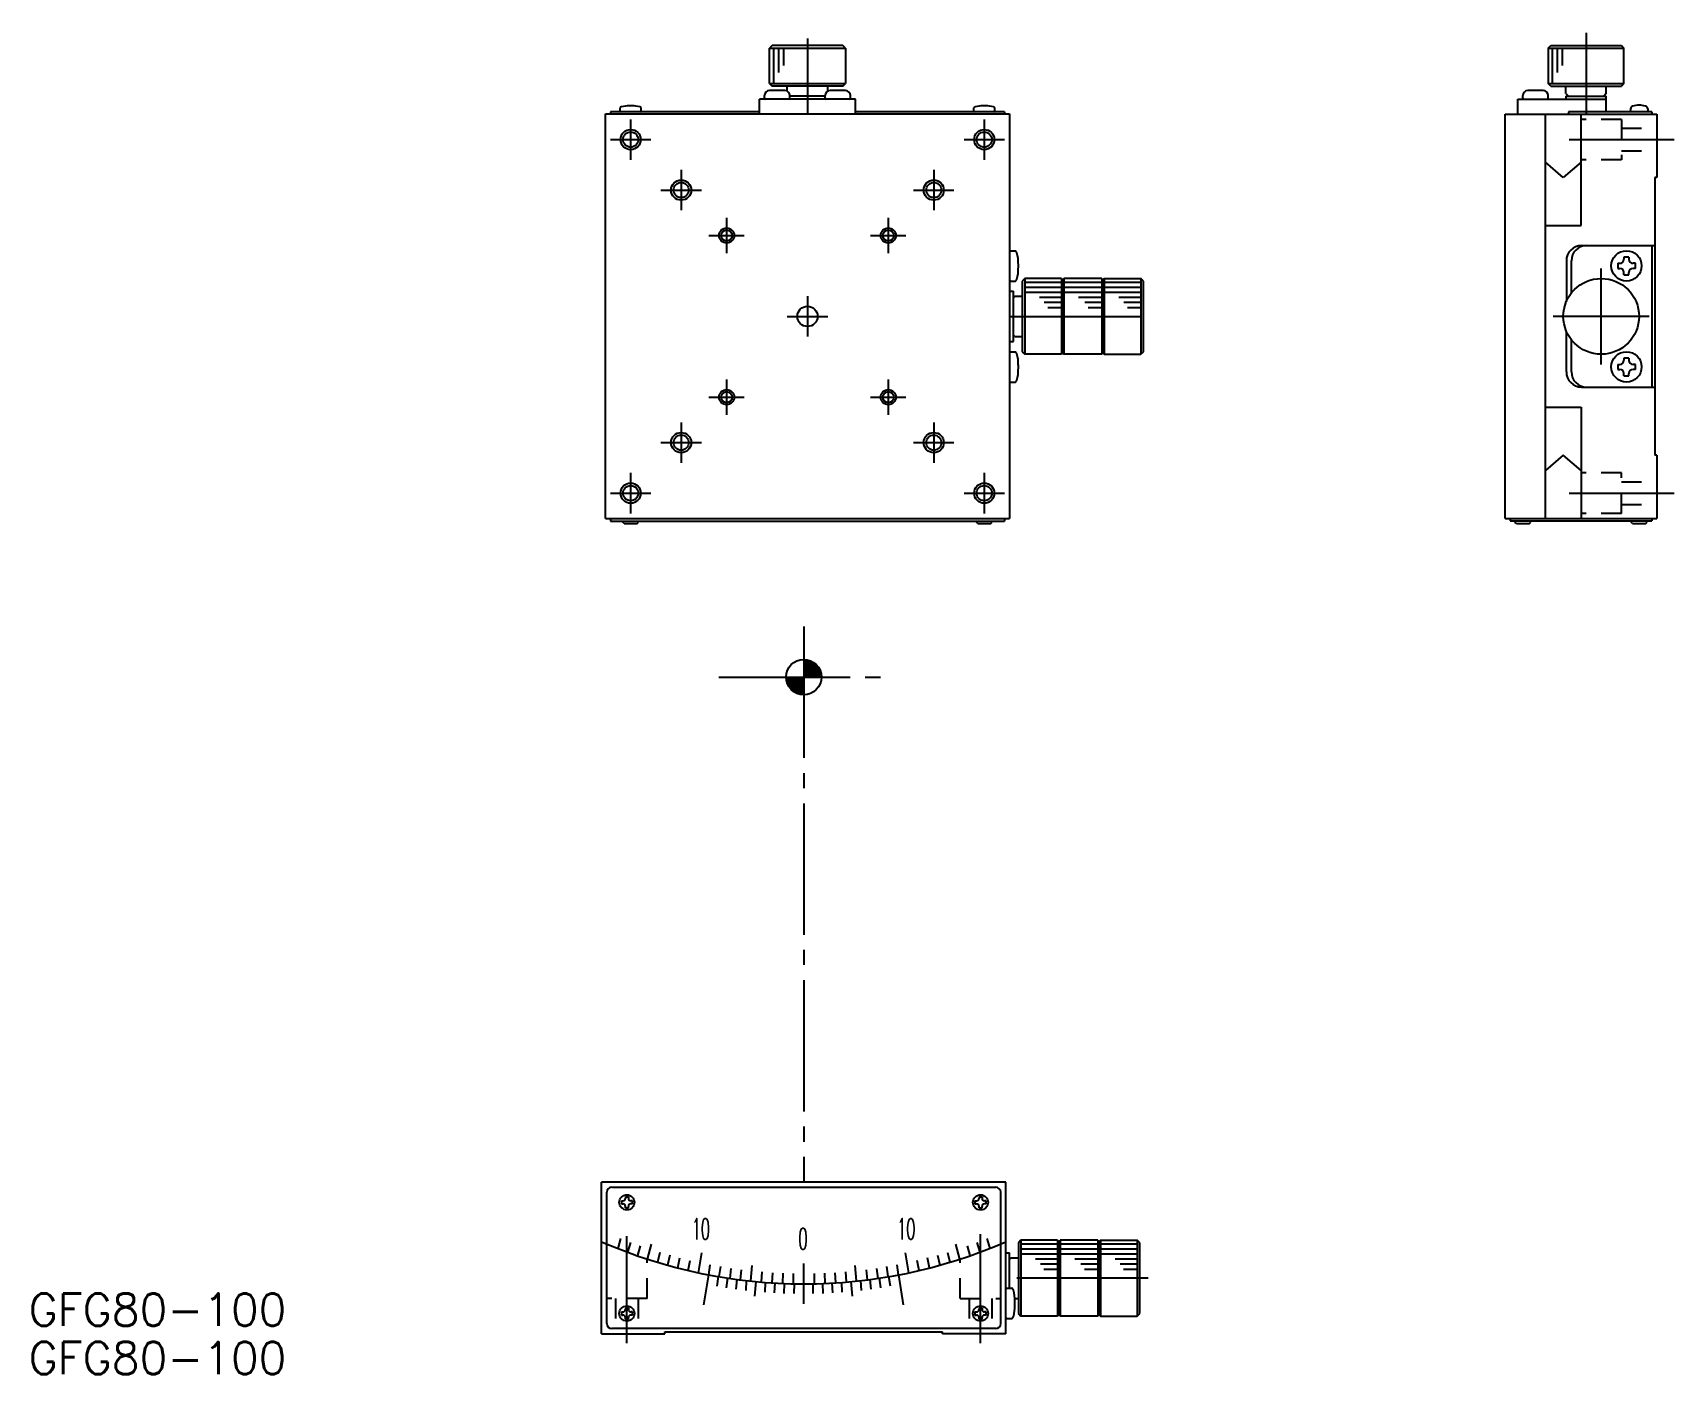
# Model space of a CAD drawing. Extents: x -97 to 65, y 190 to 323.
import ezdxf
from ezdxf.enums import TextEntityAlignment as Align

# ---------------------------------------------------------------- set-up
doc = ezdxf.new("R2010")
doc.units = 0
for name, pattern in [('CENTER', [17.5, 13, -1.5, 1.5, -1.5]), ('DASHED', [3.5, 2, -1.5]), ('DOT', [0.5, 0.25, -0.25])]:
    doc.linetypes.add(name, pattern=pattern)
doc.layers.get('0').update_dxf_attribs({"linetype": 'CONTINUOUS'})
doc.layers.add('11', color=7, linetype='CONTINUOUS')
doc.layers.add('CENTER', color=1, linetype='CENTER')
doc.styles.get("Standard").update_dxf_attribs({"font": 'txt.shx', "bigfont": '@extfont2.shx'})

msp = doc.modelspace()

# ---------------------------------------------------------------- linework, layer by layer
at = {"color": 7, "linetype": 'CONTINUOUS'}
for p, q in [((-24.16, 321.89), (-24.41, 321.64)), ((-17.16, 321.89), (-24.16, 321.89)), ((-16.91, 321.64), (-17.16, 321.89)), ((52.65, 321.64), (52.9, 321.89)), ((52.9, 321.89), (59.9, 321.89)), ((59.9, 321.89), (60.15, 321.64)), ((-24.41, 321.64), (-16.91, 321.64)), ((-24.41, 318.14), (-24.41, 321.64)), ((-16.91, 321.64), (-16.91, 318.14)), ((52.65, 321.64), (60.15, 321.64)), ((52.65, 321.64), (52.65, 318.14)), ((60.15, 318.14), (60.15, 321.64)), ((-24.91, 316.69), (-24.91, 316.94)), ((-24.41, 318.14), (-16.91, 318.14)), ((-24.41, 318.14), (-24.16, 317.89)), ((-22.91, 317.44), (-24.41, 317.44)), ((-17.16, 317.89), (-24.16, 317.89)), ((-22.66, 317.37), (-22.66, 317.89)), ((-22.41, 316.69), (-22.41, 316.94)), ((-18.91, 316.89), (-22.41, 316.89)), ((-18.91, 316.69), (-18.91, 316.94)), ((-18.66, 317.37), (-18.66, 317.89)), ((-16.91, 317.44), (-18.41, 317.44)), ((-17.16, 317.89), (-16.91, 318.14)), ((-16.41, 316.69), (-16.41, 316.94)), ((50.15, 316.69), (50.15, 316.94)), ((52.15, 317.44), (50.65, 317.44)), ((52.65, 318.14), (60.15, 318.14)), ((52.9, 317.89), (52.65, 318.14)), ((52.65, 316.69), (52.65, 316.94)), ((52.9, 317.89), (59.9, 317.89)), ((54.4, 317.14), (54.4, 317.89)), ((54.4, 317.14), (54.65, 316.89)), ((54.4, 316.89), (58.4, 316.89)), ((54.4, 316.89), (54.4, 316.59)), ((58.4, 317.14), (58.15, 316.89)), ((58.4, 317.14), (58.4, 317.89)), ((58.4, 316.59), (58.4, 316.89)), ((60.15, 318.14), (59.9, 317.89)), ((-25.41, 315.34), (-40.16, 315.34)), ((-40.16, 315.34), (-40.16, 315.09)), ((-39.19, 315.77), (-39.21, 315.75)), ((-39.21, 315.75), (-39.21, 315.74)), ((-39.21, 315.44), (-39.21, 315.74)), ((-39.17, 315.79), (-39.19, 315.77)), ((-39.15, 315.8), (-39.17, 315.79)), ((-39.11, 315.82), (-39.15, 315.8)), ((-39.07, 315.84), (-39.11, 315.82)), ((-38.88, 315.88), (-39.07, 315.84)), ((-38.68, 315.91), (-38.88, 315.88)), ((-38.51, 315.92), (-38.68, 315.91)), ((-38.34, 315.93), (-38.51, 315.92)), ((-38.25, 315.94), (-38.34, 315.93)), ((-38.16, 315.94), (-38.25, 315.94)), ((-38.07, 315.94), (-38.16, 315.94)), ((-37.98, 315.93), (-38.07, 315.94)), ((-37.81, 315.92), (-37.98, 315.93)), ((-37.63, 315.91), (-37.81, 315.92)), ((-37.44, 315.88), (-37.63, 315.91)), ((-37.25, 315.84), (-37.44, 315.88)), ((-37.21, 315.82), (-37.25, 315.84)), ((-37.17, 315.8), (-37.21, 315.82)), ((-37.15, 315.79), (-37.17, 315.8)), ((-37.13, 315.77), (-37.15, 315.79)), ((-37.11, 315.75), (-37.13, 315.77)), ((-37.11, 315.74), (-37.11, 315.75)), ((-37.11, 315.44), (-37.11, 315.74)), ((-25.41, 315.09), (-25.41, 316.59)), ((-15.91, 316.59), (-25.41, 316.59)), ((-15.91, 315.09), (-15.91, 316.59)), ((-1.16, 315.34), (-15.91, 315.34)), ((-4.21, 315.44), (-4.21, 315.74)), ((-4.2, 315.74), (-4.21, 315.73)), ((-4.19, 315.76), (-4.2, 315.74)), ((-4.17, 315.78), (-4.19, 315.76)), ((-4.14, 315.8), (-4.17, 315.78)), ((-4.11, 315.81), (-4.14, 315.8)), ((-4.07, 315.83), (-4.11, 315.81)), ((-3.88, 315.88), (-4.07, 315.83)), ((-3.68, 315.9), (-3.88, 315.88)), ((-3.51, 315.92), (-3.68, 315.9)), ((-3.34, 315.93), (-3.51, 315.92)), ((-3.25, 315.93), (-3.34, 315.93)), ((-3.16, 315.93), (-3.25, 315.93)), ((-3.07, 315.93), (-3.16, 315.93)), ((-2.98, 315.93), (-3.07, 315.93)), ((-2.8, 315.92), (-2.98, 315.93)), ((-2.63, 315.9), (-2.8, 315.92)), ((-2.44, 315.88), (-2.63, 315.9)), ((-2.25, 315.83), (-2.44, 315.88)), ((-2.21, 315.81), (-2.25, 315.83)), ((-2.17, 315.8), (-2.21, 315.81)), ((-2.15, 315.78), (-2.17, 315.8)), ((-2.12, 315.76), (-2.15, 315.78)), ((-2.11, 315.74), (-2.12, 315.76)), ((-2.11, 315.44), (-2.11, 315.74)), ((-2.11, 315.73), (-2.11, 315.74)), ((-1.16, 315.34), (-1.16, 315.09)), ((49.65, 316.59), (58.4, 316.59)), ((49.65, 315.09), (49.65, 316.59)), ((62.9, 315.34), (54.65, 315.34)), ((54.65, 315.34), (54.65, 315.09)), ((58.4, 315.34), (58.4, 316.59)), ((60.8, 315.64), (60.78, 315.34)), ((62.5, 315.63), (62.53, 315.34)), ((62.9, 315.34), (62.9, 315.09)), ((-40.66, 275.09), (-40.66, 315.14)), ((-0.66, 315.09), (-40.66, 315.09)), ((-0.66, 315.14), (-0.66, 275.09)), ((48.4, 275.09), (48.4, 315.09)), ((48.4, 315.09), (63.4, 315.09)), ((52.4, 275.09), (52.4, 315.09)), ((55.9, 304.09), (55.9, 315.09)), ((63.4, 315.09), (63.4, 308.84)), ((54.15, 308.84), (52.4, 310.34)), ((55.9, 310.34), (54.15, 308.84)), ((63.2, 308.84), (63.2, 281.34)), ((63.4, 308.84), (63.2, 308.84)), ((52.4, 304.09), (55.9, 304.09)), ((-0.56, 301.59), (-0.06, 301.59)), ((-0.06, 301.57), (-0.08, 301.58)), ((-0.03, 301.56), (-0.06, 301.57)), ((0, 301.52), (-0.03, 301.56)), ((0.02, 301.49), (0, 301.52)), ((0.04, 301.43), (0.02, 301.49)), ((0.07, 301.38), (0.04, 301.43)), ((0.14, 301.11), (0.07, 301.38)), ((0.18, 300.83), (0.14, 301.11)), ((0.2, 300.58), (0.18, 300.83)), ((0.21, 300.34), (0.2, 300.58)), ((54.45, 300.59), (54.45, 296.56)), ((54.95, 297.4), (54.95, 300.59)), ((55.95, 302.09), (63.2, 302.09)), ((60.15, 300.96), (60.15, 300.74)), ((60.65, 300.96), (60.15, 300.96)), ((60.65, 300.96), (60.65, 300.74)), ((62.95, 288.09), (62.95, 302.09)), ((0.07, 298.78), (0.14, 299.05)), ((0.14, 299.05), (0.18, 299.33)), ((0.18, 299.33), (0.2, 299.57)), ((0.2, 299.57), (0.21, 299.82)), ((0.22, 300.21), (0.21, 300.34)), ((0.21, 299.82), (0.22, 299.95)), ((0.22, 300.08), (0.22, 300.21)), ((0.22, 299.95), (0.22, 300.08)), ((59.53, 300.34), (59.75, 300.34)), ((59.53, 300.34), (59.53, 299.84)), ((59.53, 299.84), (59.75, 299.84)), ((60.15, 299.21), (60.15, 299.44)), ((60.15, 299.21), (60.65, 299.21)), ((60.65, 299.21), (60.65, 299.44)), ((61.28, 300.34), (61.05, 300.34)), ((61.28, 299.84), (61.05, 299.84)), ((61.28, 299.84), (61.28, 300.34)), ((-0.66, 297.59), (-0.28, 297.59)), ((-0.56, 298.59), (-0.06, 298.59)), ((-0.28, 292.59), (-0.28, 297.59)), ((-0.08, 298.58), (-0.06, 298.59)), ((-0.06, 298.59), (-0.03, 298.6)), ((-0.03, 298.6), (0, 298.63)), ((0, 298.63), (0.02, 298.67)), ((0.02, 298.67), (0.04, 298.72)), ((0.04, 298.72), (0.07, 298.78)), ((0.84, 298.84), (0.59, 298.59)), ((0.59, 298.59), (0.59, 291.59)), ((0.84, 298.84), (0.84, 291.34)), ((4.47, 298.84), (0.84, 298.84)), ((4.47, 298.84), (4.47, 291.34)), ((4.47, 298.84), (4.59, 298.71)), ((4.59, 298.71), (4.72, 298.84)), ((4.59, 291.46), (4.59, 298.71)), ((4.72, 298.84), (4.72, 291.34)), ((8.47, 298.84), (4.72, 298.84)), ((8.47, 298.84), (8.47, 291.34)), ((8.47, 298.84), (8.59, 298.71)), ((8.72, 298.84), (8.59, 298.71)), ((8.59, 298.71), (8.59, 291.46)), ((8.72, 298.84), (8.72, 291.34)), ((8.72, 298.84), (12.34, 298.84)), ((12.34, 298.84), (12.34, 291.34)), ((12.59, 298.59), (12.34, 298.84)), ((12.59, 291.59), (12.59, 298.59)), ((-0.13, 297.09), (-0.28, 296.94)), ((-0.13, 297.09), (0.59, 297.09)), ((-0.66, 292.59), (-0.28, 292.59)), ((-0.13, 293.09), (-0.28, 293.24)), ((-0.13, 293.09), (0.59, 293.09)), ((54.45, 289.59), (54.45, 293.62)), ((54.95, 289.59), (54.95, 292.77)), ((-0.56, 291.59), (-0.06, 291.59)), ((-0.06, 291.57), (-0.08, 291.58)), ((-0.03, 291.56), (-0.06, 291.57)), ((0, 291.52), (-0.03, 291.56)), ((0.02, 291.49), (0, 291.52)), ((0.04, 291.43), (0.02, 291.49)), ((0.07, 291.38), (0.04, 291.43)), ((0.14, 291.11), (0.07, 291.38)), ((0.18, 290.83), (0.14, 291.11)), ((0.2, 290.58), (0.18, 290.83)), ((0.59, 291.59), (0.84, 291.34)), ((4.47, 291.34), (0.84, 291.34)), ((4.59, 291.46), (4.47, 291.34)), ((4.72, 291.34), (4.59, 291.46)), ((8.47, 291.34), (4.72, 291.34)), ((8.59, 291.46), (8.47, 291.34)), ((8.59, 291.46), (8.72, 291.34)), ((8.72, 291.34), (12.34, 291.34)), ((12.34, 291.34), (12.59, 291.59)), ((60.15, 290.96), (60.15, 290.74)), ((60.65, 290.96), (60.15, 290.96)), ((60.65, 290.96), (60.65, 290.74)), ((0.14, 289.05), (0.18, 289.33)), ((0.18, 289.33), (0.2, 289.57)), ((0.21, 290.34), (0.2, 290.58)), ((0.2, 289.57), (0.21, 289.82)), ((0.22, 290.21), (0.21, 290.34)), ((0.21, 289.82), (0.22, 289.95)), ((0.22, 290.08), (0.22, 290.21)), ((0.22, 289.95), (0.22, 290.08)), ((59.53, 290.34), (59.75, 290.34)), ((59.53, 290.34), (59.53, 289.84)), ((59.53, 289.84), (59.75, 289.84)), ((60.15, 289.21), (60.15, 289.44)), ((60.15, 289.21), (60.65, 289.21)), ((60.65, 289.21), (60.65, 289.44)), ((61.28, 290.34), (61.05, 290.34)), ((61.28, 289.84), (61.05, 289.84)), ((61.28, 289.84), (61.28, 290.34)), ((-0.56, 288.59), (-0.06, 288.59)), ((-0.08, 288.58), (-0.06, 288.59)), ((-0.06, 288.59), (-0.03, 288.6)), ((-0.03, 288.6), (0, 288.63)), ((0, 288.63), (0.02, 288.67)), ((0.02, 288.67), (0.04, 288.72)), ((0.04, 288.72), (0.07, 288.78)), ((0.07, 288.78), (0.14, 289.05)), ((55.95, 288.09), (63.2, 288.09)), ((52.4, 286.09), (55.9, 286.09)), ((55.9, 286.09), (55.9, 275.09)), ((54.15, 281.34), (52.4, 279.84)), ((55.9, 279.84), (54.15, 281.34)), ((63.4, 281.34), (63.2, 281.34)), ((63.4, 281.34), (63.4, 275.09)), ((-40.66, 275.09), (-0.66, 275.09)), ((-40.16, 275.09), (-40.16, 274.83)), ((-40.16, 274.83), (-1.16, 274.83)), ((-38.91, 274.68), (-38.91, 274.83)), ((-38.81, 274.58), (-38.91, 274.68)), ((-38.81, 274.58), (-37.51, 274.58)), ((-37.51, 274.58), (-37.41, 274.68)), ((-37.41, 274.68), (-37.41, 274.83)), ((-3.91, 274.68), (-3.91, 274.83)), ((-3.81, 274.58), (-3.91, 274.68)), ((-3.81, 274.58), (-2.51, 274.58)), ((-2.51, 274.58), (-2.41, 274.68)), ((-2.41, 274.68), (-2.41, 274.83)), ((-1.16, 275.09), (-1.16, 274.83)), ((48.4, 275.09), (63.4, 275.09)), ((48.9, 275.09), (48.9, 274.84)), ((48.9, 274.84), (62.9, 274.84)), ((49.4, 274.69), (49.4, 274.84)), ((49.5, 274.59), (49.4, 274.69)), ((49.5, 274.59), (50.8, 274.59)), ((50.8, 274.59), (50.9, 274.69)), ((50.9, 274.69), (50.9, 274.84)), ((60.9, 274.69), (60.9, 274.84)), ((61, 274.59), (60.9, 274.69)), ((61, 274.59), (62.3, 274.59)), ((62.3, 274.59), (62.4, 274.69)), ((62.4, 274.69), (62.4, 274.84)), ((62.9, 275.09), (62.9, 274.84)), ((-41.03, 194.38), (-41.03, 209.38)), ((-1.03, 209.38), (-41.03, 209.38)), ((-40.53, 195.38), (-40.53, 208.38)), ((-40.03, 208.88), (-2.03, 208.88)), ((-1.53, 195.38), (-1.53, 208.38)), ((-1.03, 194.38), (-1.03, 209.38)), ((-39.08, 207.53), (-38.93, 207.53)), ((-39.08, 207.53), (-39.08, 207.23)), ((-39.08, 207.23), (-38.93, 207.23)), ((-38.68, 207.93), (-38.68, 207.78)), ((-38.68, 207.93), (-38.38, 207.93)), ((-38.68, 206.83), (-38.68, 206.98)), ((-38.68, 206.83), (-38.38, 206.83)), ((-38.38, 207.93), (-38.38, 207.78)), ((-38.38, 206.83), (-38.38, 206.98)), ((-37.98, 207.53), (-38.13, 207.53)), ((-37.98, 207.23), (-38.13, 207.23)), ((-37.98, 207.23), (-37.98, 207.53)), ((-4.08, 207.53), (-4.08, 207.23)), ((-4.08, 207.53), (-3.93, 207.53)), ((-4.08, 207.23), (-3.93, 207.23)), ((-3.68, 207.93), (-3.38, 207.93)), ((-3.68, 207.93), (-3.68, 207.78)), ((-3.68, 206.83), (-3.68, 206.98)), ((-3.68, 206.83), (-3.38, 206.83)), ((-3.38, 207.93), (-3.38, 207.78)), ((-3.38, 206.83), (-3.38, 206.98)), ((-2.98, 207.53), (-3.13, 207.53)), ((-2.98, 207.23), (-3.13, 207.23)), ((-2.98, 207.23), (-2.98, 207.53)), ((0.47, 203.63), (0.22, 203.38)), ((0.22, 203.38), (0.22, 196.38)), ((0.47, 203.63), (0.47, 196.13)), ((4.09, 203.63), (0.47, 203.63)), ((4.09, 203.63), (4.09, 196.13)), ((4.09, 203.63), (4.22, 203.51)), ((4.22, 203.51), (4.34, 203.63)), ((4.22, 196.26), (4.22, 203.51)), ((4.34, 203.63), (4.34, 196.13)), ((8.09, 203.63), (4.34, 203.63)), ((8.09, 203.63), (8.09, 196.13)), ((8.09, 203.63), (8.22, 203.51)), ((8.34, 203.63), (8.22, 203.51)), ((8.22, 203.51), (8.22, 196.26)), ((8.34, 203.63), (8.34, 196.13)), ((8.34, 203.63), (11.97, 203.63)), ((11.97, 203.63), (11.97, 196.13)), ((12.22, 203.38), (11.97, 203.63)), ((12.22, 196.38), (12.22, 203.38)), ((-1.03, 202.38), (-0.66, 202.38)), ((-0.66, 198.88), (-0.66, 202.38)), ((-0.51, 201.88), (-0.66, 201.73)), ((-0.51, 201.88), (0.22, 201.88)), ((-0.93, 198.88), (-0.43, 198.88)), ((-0.41, 198.88), (-0.43, 198.88)), ((-0.38, 198.86), (-0.41, 198.88)), ((-0.35, 198.83), (-0.38, 198.86)), ((-0.33, 198.79), (-0.35, 198.83)), ((-0.3, 198.74), (-0.33, 198.79)), ((-0.28, 198.68), (-0.3, 198.74)), ((-0.21, 198.41), (-0.28, 198.68)), ((-0.17, 198.13), (-0.21, 198.41)), ((-38.68, 196.93), (-38.68, 196.78)), ((-38.68, 196.93), (-38.38, 196.93)), ((-38.38, 196.93), (-38.38, 196.78)), ((-3.68, 196.93), (-3.68, 196.78)), ((-3.68, 196.93), (-3.38, 196.93)), ((-3.38, 196.93), (-3.38, 196.78)), ((-0.21, 196.36), (-0.17, 196.63)), ((-0.15, 197.89), (-0.17, 198.13)), ((-0.17, 196.63), (-0.15, 196.88)), ((-0.14, 197.64), (-0.15, 197.89)), ((-0.15, 197.88), (0.22, 197.88)), ((-0.15, 196.88), (-0.14, 197.12)), ((-0.13, 197.51), (-0.14, 197.64)), ((-0.14, 197.12), (-0.13, 197.25)), ((-0.13, 197.38), (-0.13, 197.51)), ((-0.13, 197.25), (-0.13, 197.38)), ((-39.08, 196.53), (-38.93, 196.53)), ((-39.08, 196.53), (-39.08, 196.23)), ((-39.08, 196.23), (-38.93, 196.23)), ((-38.68, 195.83), (-38.68, 195.98)), ((-38.68, 195.83), (-38.38, 195.83)), ((-38.38, 195.83), (-38.38, 195.98)), ((-37.98, 196.53), (-38.13, 196.53)), ((-37.98, 196.23), (-38.13, 196.23)), ((-37.98, 196.23), (-37.98, 196.53)), ((-4.08, 196.53), (-3.93, 196.53)), ((-4.08, 196.53), (-4.08, 196.23)), ((-4.08, 196.23), (-3.93, 196.23)), ((-3.68, 195.83), (-3.68, 195.98)), ((-3.68, 195.83), (-3.38, 195.83)), ((-3.38, 195.83), (-3.38, 195.98)), ((-2.98, 196.53), (-3.13, 196.53)), ((-2.98, 196.23), (-3.13, 196.23)), ((-2.98, 196.23), (-2.98, 196.53)), ((-0.93, 195.88), (-0.43, 195.88)), ((-0.43, 195.88), (-0.41, 195.89)), ((-0.41, 195.89), (-0.38, 195.91)), ((-0.38, 195.91), (-0.35, 195.94)), ((-0.35, 195.94), (-0.33, 195.97)), ((-0.33, 195.97), (-0.3, 196.03)), ((-0.3, 196.03), (-0.28, 196.08)), ((-0.28, 196.08), (-0.21, 196.36)), ((0.22, 196.38), (0.47, 196.13)), ((4.09, 196.13), (0.47, 196.13)), ((4.22, 196.26), (4.09, 196.13)), ((4.34, 196.13), (4.22, 196.26)), ((8.09, 196.13), (4.34, 196.13)), ((8.22, 196.26), (8.09, 196.13)), ((8.22, 196.26), (8.34, 196.13)), ((8.34, 196.13), (11.97, 196.13)), ((11.97, 196.13), (12.22, 196.38)), ((-41.03, 194.38), (-34.78, 194.38)), ((-2.03, 194.88), (-40.03, 194.88)), ((-34.78, 194.38), (-34.78, 194.58)), ((-34.78, 194.58), (-7.28, 194.58)), ((-7.28, 194.38), (-7.28, 194.58)), ((-1.03, 194.38), (-7.28, 194.38))]:
    msp.add_line(p, q, dxfattribs=at)
at = {"color": 3, "linetype": 'CONTINUOUS'}
for p, q in [((-24.02, 321.64), (-24.02, 318.14)), ((-23.52, 321.64), (-23.52, 319.24)), ((-23.02, 321.64), (-23.02, 319.91)), ((53.04, 321.64), (53.04, 318.14)), ((53.54, 321.64), (53.54, 319.24)), ((54.04, 321.64), (54.04, 319.91)), ((4.47, 298.45), (0.84, 298.45)), ((4.47, 297.95), (0.84, 297.95)), ((4.47, 297.45), (0.84, 297.45)), ((8.47, 298.45), (4.72, 298.45)), ((8.47, 297.95), (4.72, 297.95)), ((8.47, 297.45), (4.72, 297.45)), ((12.34, 298.45), (8.72, 298.45)), ((12.34, 297.95), (8.72, 297.95)), ((12.34, 297.45), (8.72, 297.45)), ((4.47, 296.95), (2.29, 296.95)), ((4.47, 296.45), (2.78, 296.45)), ((4.47, 295.95), (3.12, 295.95)), ((8.47, 296.95), (6.17, 296.95)), ((8.47, 296.45), (6.78, 296.45)), ((8.47, 295.95), (7.12, 295.95)), ((12.34, 296.95), (10.17, 296.95)), ((12.34, 296.45), (10.65, 296.45)), ((12.34, 295.95), (11, 295.95)), ((-39.15, 203.79), (-39.44, 202.83)), ((-38.17, 203.42), (-38.47, 202.46)), ((-37.21, 203.07), (-37.49, 202.11)), ((-36.5, 201.77), (-36.1, 203.25)), ((-5.57, 201.77), (-5.96, 203.25)), ((-4.85, 203.07), (-4.58, 202.11)), ((-3.89, 203.42), (-3.6, 202.46)), ((-2.92, 203.79), (-2.62, 202.83)), ((4.09, 203.25), (0.47, 203.25)), ((8.09, 203.25), (4.34, 203.25)), ((11.97, 203.25), (8.34, 203.25)), ((-35.26, 202.43), (-35.5, 201.46)), ((-34.27, 202.14), (-34.5, 201.17)), ((-33.49, 200.9), (-33.28, 201.88)), ((-32.47, 200.65), (-32.28, 201.63)), ((-31.45, 200.42), (-31.1, 202.39)), ((-10.62, 200.42), (-10.96, 202.39)), ((-9.59, 200.65), (-9.79, 201.63)), ((-8.58, 200.9), (-8.79, 201.88)), ((-7.79, 202.14), (-7.57, 201.17)), ((-6.81, 202.43), (-6.56, 201.46)), ((4.09, 202.75), (0.47, 202.75)), ((4.09, 202.25), (0.47, 202.25)), ((4.09, 201.75), (1.92, 201.75)), ((8.09, 202.75), (4.34, 202.75)), ((8.09, 202.25), (4.34, 202.25)), ((8.09, 201.75), (5.8, 201.75)), ((11.97, 202.75), (8.34, 202.75)), ((11.97, 202.25), (8.34, 202.25)), ((11.97, 201.75), (9.8, 201.75)), ((-30.9, 197.24), (-30.43, 200.2)), ((-30.42, 200.21), (-30.28, 201.2)), ((-29.61, 199.09), (-29.48, 200.05)), ((-29.39, 200.03), (-29.25, 201.02)), ((-28.67, 198.93), (-28.55, 199.9)), ((-28.23, 200.85), (-28.35, 199.86)), ((-27.21, 200.71), (-27.31, 199.72)), ((-26.27, 199.6), (-26.14, 201.12)), ((-25.16, 200.5), (-25.23, 199.5)), ((-24.13, 200.42), (-24.18, 199.42)), ((-23.1, 200.37), (-23.13, 199.37)), ((-22.06, 200.33), (-22.08, 199.33)), ((-21.03, 197.32), (-21.03, 201.32)), ((-20, 200.33), (-19.98, 199.33)), ((-18.97, 200.37), (-18.93, 199.37)), ((-17.94, 200.42), (-17.88, 199.42)), ((-16.91, 200.5), (-16.84, 199.5)), ((-15.79, 199.6), (-15.93, 201.12)), ((-14.85, 200.71), (-14.75, 199.72)), ((-13.83, 200.85), (-13.71, 199.86)), ((-13.4, 198.93), (-13.52, 199.9)), ((-12.68, 200.03), (-12.81, 201.02)), ((-12.45, 199.09), (-12.59, 200.05)), ((-11.64, 200.21), (-11.78, 201.2)), ((-11.16, 197.24), (-11.63, 200.2)), ((4.09, 201.25), (2.41, 201.25)), ((4.09, 200.75), (2.75, 200.75)), ((8.09, 201.25), (6.41, 201.25)), ((8.09, 200.75), (6.75, 200.75)), ((11.97, 201.25), (10.28, 201.25)), ((11.97, 200.75), (10.62, 200.75)), ((-27.71, 198.78), (-27.61, 199.76)), ((-26.74, 198.66), (-26.68, 199.64)), ((-25.86, 198.08), (-25.74, 199.54)), ((-24.85, 198.48), (-24.8, 199.46)), ((-23.91, 198.42), (-23.86, 199.4)), ((-22.95, 198.36), (-22.92, 199.34)), ((-21.97, 198.35), (-21.95, 199.33)), ((-20.1, 198.35), (-20.11, 199.33)), ((-19.11, 198.36), (-19.15, 199.34)), ((-18.16, 198.42), (-18.2, 199.4)), ((-17.22, 198.48), (-17.26, 199.46)), ((-16.21, 198.08), (-16.32, 199.54)), ((-15.32, 198.66), (-15.38, 199.64)), ((-14.36, 198.78), (-14.45, 199.76))]:
    msp.add_line(p, q, dxfattribs=at)
at = {"color": 3, "linetype": 'DASHED'}
for p, q in [((59.9, 314.59), (55.9, 314.59)), ((59.9, 314.59), (59.9, 310.59)), ((59.9, 313.71), (63.4, 313.71)), ((59.9, 310.59), (55.9, 310.59)), ((59.9, 311.46), (63.4, 311.46)), ((59.9, 279.59), (55.9, 279.59)), ((59.9, 275.59), (59.9, 279.59)), ((59.9, 278.71), (63.4, 278.71)), ((59.9, 276.46), (63.4, 276.46)), ((59.9, 275.59), (55.9, 275.59)), ((-36.53, 197.88), (-36.53, 201.78)), ((-5.53, 197.88), (-5.53, 201.78)), ((-36.53, 197.88), (-40.53, 197.88)), ((-39.66, 197.88), (-39.66, 194.38)), ((-37.41, 197.88), (-37.41, 194.38)), ((-5.53, 197.88), (-1.53, 197.88)), ((-4.66, 197.88), (-4.66, 194.38)), ((-2.41, 197.88), (-2.41, 194.38))]:
    msp.add_line(p, q, dxfattribs=at)
at = {"color": 7, "linetype": 'DOT'}
for p, q in [((-40.53, 197.88), (-40.53, 203.27)), ((-1.53, 197.88), (-1.53, 203.27))]:
    msp.add_line(p, q, dxfattribs=at)
at = {"color": 3, "linetype": 'CONTINUOUS'}
for centre, radius in [((-38.16, 312.59), 1), ((-3.16, 312.59), 1), ((-33.16, 307.59), 1), ((-8.16, 307.59), 1), ((-28.66, 303.09), 0.75), ((-12.66, 303.09), 0.75), ((-28.66, 287.09), 0.75), ((-12.66, 287.09), 0.75), ((-33.16, 282.59), 1), ((-8.16, 282.59), 1), ((-38.16, 277.59), 1), ((-3.16, 277.59), 1)]:
    msp.add_circle(centre, radius, dxfattribs=at)
at = {"color": 7, "linetype": 'CONTINUOUS'}
for centre, radius in [((-38.16, 312.59), 0.75), ((-3.16, 312.59), 0.75), ((-33.16, 307.59), 0.75), ((-8.16, 307.59), 0.75), ((-28.66, 303.09), 0.55), ((-12.66, 303.09), 0.55), ((60.4, 300.09), 1.5), ((57.9, 295.09), 3.75), ((-20.66, 295.09), 1), ((60.4, 290.09), 1.5), ((-28.66, 287.09), 0.55), ((-12.66, 287.09), 0.55), ((-33.16, 282.59), 0.75), ((-8.16, 282.59), 0.75), ((-38.16, 277.59), 0.75), ((-3.16, 277.59), 0.75), ((-38.53, 207.38), 0.75), ((-3.53, 207.38), 0.75), ((-38.53, 196.38), 0.75), ((-3.53, 196.38), 0.75)]:
    msp.add_circle(centre, radius, dxfattribs=at)
for centre, radius, start, end in [((-24.41, 316.94), 0.5, 90, 180), ((-22.91, 316.94), 0.5, 0, 90), ((-18.41, 316.94), 0.5, 90, 180), ((-16.91, 316.94), 0.5, 0, 90), ((50.65, 316.94), 0.5, 90, 180), ((52.15, 316.94), 0.5, 0, 90), ((-39.11, 315.44), 0.1, 180, 270), ((-37.21, 315.44), 0.1, 270, 0), ((-24.81, 316.69), 0.1, 180, 270), ((-22.51, 316.69), 0.1, 270, 0), ((-18.81, 316.69), 0.1, 180, 270), ((-16.51, 316.69), 0.1, 270, 0), ((-4.11, 315.44), 0.1, 180, 270), ((-2.21, 315.44), 0.1, 270, 0), ((50.25, 316.69), 0.1, 180, 270), ((52.55, 316.69), 0.1, 270, 0), ((61.09, 315.61), 0.29, 106.5873, 175), ((61.65, 313.74), 2.25, 73.6123, 106.5873), ((62.2, 315.61), 0.3, 5, 73.6123), ((-0.56, 301.49), 0.1, 90, 180), ((55.95, 300.59), 1.5, 90, 180), ((56.45, 300.59), 1.5, 90, 180), ((59.75, 300.74), 0.4, 270, 0), ((61.05, 300.74), 0.4, 180, 270), ((59.75, 299.44), 0.4, 0, 90), ((61.05, 299.44), 0.4, 90, 180), ((-0.56, 298.69), 0.1, 180, 270), ((-0.56, 291.49), 0.1, 90, 180), ((55.95, 289.59), 1.5, 180, 270), ((56.45, 289.59), 1.5, 180, 270), ((59.75, 290.74), 0.4, 270, 0), ((59.75, 289.44), 0.4, 0, 90), ((61.05, 290.74), 0.4, 180, 270), ((61.05, 289.44), 0.4, 90, 180), ((-0.56, 288.69), 0.1, 180, 270), ((-40.03, 208.38), 0.5, 90, 180), ((-2.03, 208.38), 0.5, 0, 90), ((-38.93, 207.78), 0.25, 270, 0), ((-38.93, 206.98), 0.25, 0, 90), ((-38.13, 207.78), 0.25, 180, 270), ((-38.13, 206.98), 0.25, 90, 180), ((-3.93, 207.78), 0.25, 270, 0), ((-3.93, 206.98), 0.25, 0, 90), ((-3.13, 207.78), 0.25, 180, 270), ((-3.13, 206.98), 0.25, 90, 180), ((-0.93, 198.78), 0.1, 90, 180), ((-38.93, 196.78), 0.25, 270, 0), ((-38.13, 196.78), 0.25, 180, 270), ((-3.93, 196.78), 0.25, 270, 0), ((-3.13, 196.78), 0.25, 180, 270), ((-40.03, 195.38), 0.5, 180, 270), ((-38.93, 195.98), 0.25, 0, 90), ((-38.13, 195.98), 0.25, 90, 180), ((-3.93, 195.98), 0.25, 0, 90), ((-3.13, 195.98), 0.25, 90, 180), ((-2.03, 195.38), 0.5, 270, 0), ((-0.93, 195.98), 0.1, 180, 270)]:
    msp.add_arc(centre, radius, start, end, dxfattribs=at)
at = {"color": 3, "linetype": 'CONTINUOUS'}
msp.add_arc((-21.03, 249.31), 50, 246.4218, 293.5782, dxfattribs=at)
at = {"layer": '11', "color": 7, "linetype": 'CONTINUOUS'}
msp.add_circle((-21.03, 259.38), 1.75, dxfattribs=at)
for radius, start, end in [(1.6, 0, 90), (1.45, 0, 90), (1.3, 0, 90), (1.15, 0, 90), (1, 0, 90), (0.85, 0, 90), (0.7, 0, 90), (0.55, 0, 90), (1.6, 180, 270), (1.45, 180, 270), (1.3, 180, 270), (1.15, 180, 270), (1, 180, 270), (0.85, 180, 270), (0.7, 180, 270), (0.55, 180, 270), (0.4, 180, 270), (0.25, 180, 270), (0.4, 0, 90), (0.25, 0, 90)]:
    msp.add_arc((-21.03, 259.38), radius, start, end, dxfattribs=at)
at = {"layer": 'CENTER', "color": 1, "linetype": 'CENTER'}
for p, q in [((-20.66, 322.58), (-20.66, 315.09)), ((56.4, 323.16), (56.4, 315.09)), ((-38.16, 314.59), (-38.16, 310.59)), ((-3.16, 314.59), (-3.16, 310.59)), ((-40.16, 312.59), (-36.16, 312.59)), ((-5.16, 312.59), (-1.16, 312.59)), ((54.74, 312.59), (65.12, 312.59)), ((-33.16, 309.59), (-33.16, 305.59)), ((-8.16, 309.59), (-8.16, 305.59)), ((-35.16, 307.59), (-31.16, 307.59)), ((-10.16, 307.59), (-6.16, 307.59)), ((-28.66, 304.84), (-28.66, 301.34)), ((-12.66, 304.84), (-12.66, 301.34)), ((-30.41, 303.09), (-26.91, 303.09)), ((-14.41, 303.09), (-10.91, 303.09)), ((57.9, 290.34), (57.9, 299.84)), ((-20.66, 297.09), (-20.66, 293.09)), ((-22.66, 295.09), (-18.66, 295.09)), ((-0.66, 295.09), (13.73, 295.09)), ((62.65, 295.09), (53.15, 295.09)), ((-28.66, 288.84), (-28.66, 285.34)), ((-12.66, 288.84), (-12.66, 285.34)), ((-30.41, 287.09), (-26.91, 287.09)), ((-14.41, 287.09), (-10.91, 287.09)), ((-33.16, 284.59), (-33.16, 280.59)), ((-8.16, 284.59), (-8.16, 280.59)), ((-35.16, 282.59), (-31.16, 282.59)), ((-10.16, 282.59), (-6.16, 282.59)), ((-38.16, 279.59), (-38.16, 275.59)), ((-3.16, 279.59), (-3.16, 275.59)), ((-40.16, 277.59), (-36.16, 277.59)), ((-5.16, 277.59), (-1.16, 277.59)), ((54.74, 277.59), (65.12, 277.59)), ((-21.03, 264.38), (-21.03, 209.38)), ((-29.44, 259.38), (-12.62, 259.38)), ((-38.53, 193.44), (-38.53, 204.05)), ((-3.53, 193.44), (-3.53, 204.24)), ((13.05, 199.88), (-1.03, 199.88))]:
    msp.add_line(p, q, dxfattribs=at)

# ---------------------------------------------------------------- texts
at = {"color": 7, "width": 0.5}
for s, p in [('10', (-32.11, 203.06)), ('0', (-21.55, 202.1)), ('10', (-11.78, 203.06))]:
    msp.add_text(s, height=2.1, dxfattribs=at).set_placement(p, align=Align.BOTTOM_LEFT)
at = {"color": 7}
for p in [(-97.74, 195.16), (-97.74, 190.37)]:
    msp.add_text('GFG80-100', height=3.2, dxfattribs=at).set_placement(p)

doc.saveas('drawing.dxf')
